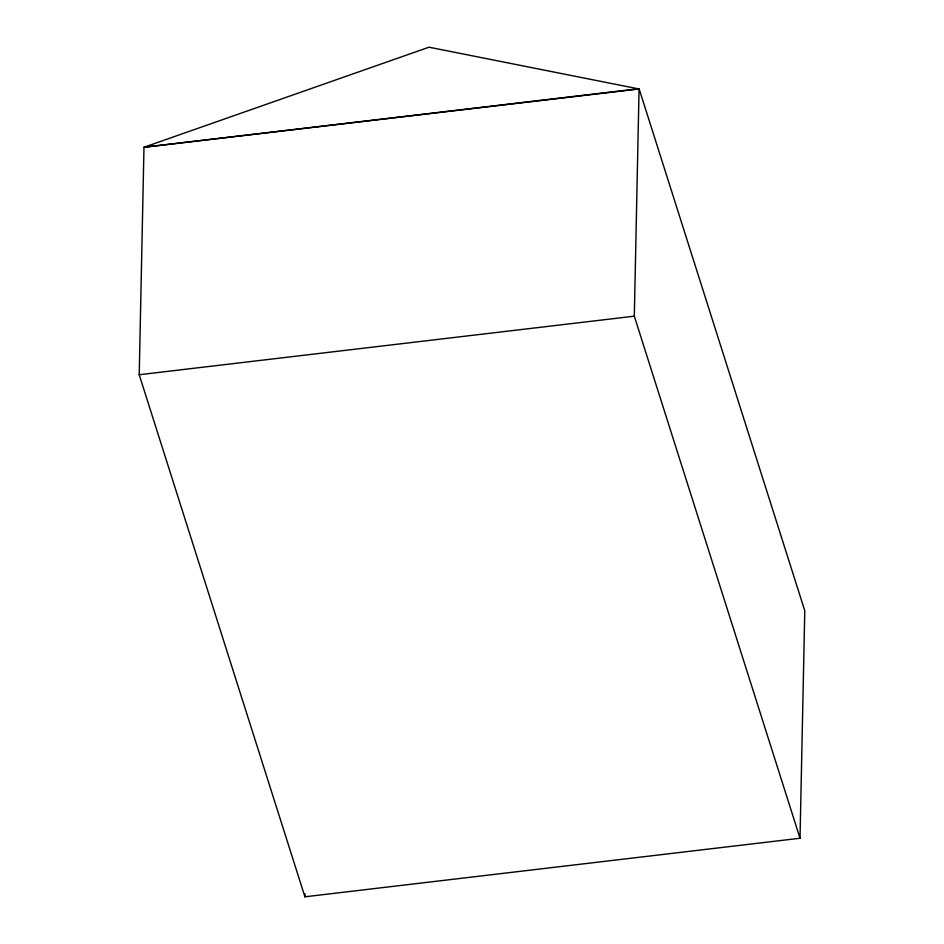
<?xml version="1.0" encoding="UTF-8"?>
<svg xmlns="http://www.w3.org/2000/svg" width="944" height="944" viewBox="0 0 944 944"><rect width="100%" height="100%" fill="white"/><g stroke="black" fill="none" stroke-linecap="round" stroke-linejoin="round"><path stroke-width="1.42" d="M139.216 374.733L143.984 147.252L429.024 47.2L639.064 88.984L143.984 147.252L639.076 88.701L804.784 610.756L800.016 838.248L304.924 896.8L139.216 374.733L634.309 316.181L800.016 838.248M304.924 896.8L304.983 893.862M634.309 316.181L639.076 88.701"/></g></svg>
